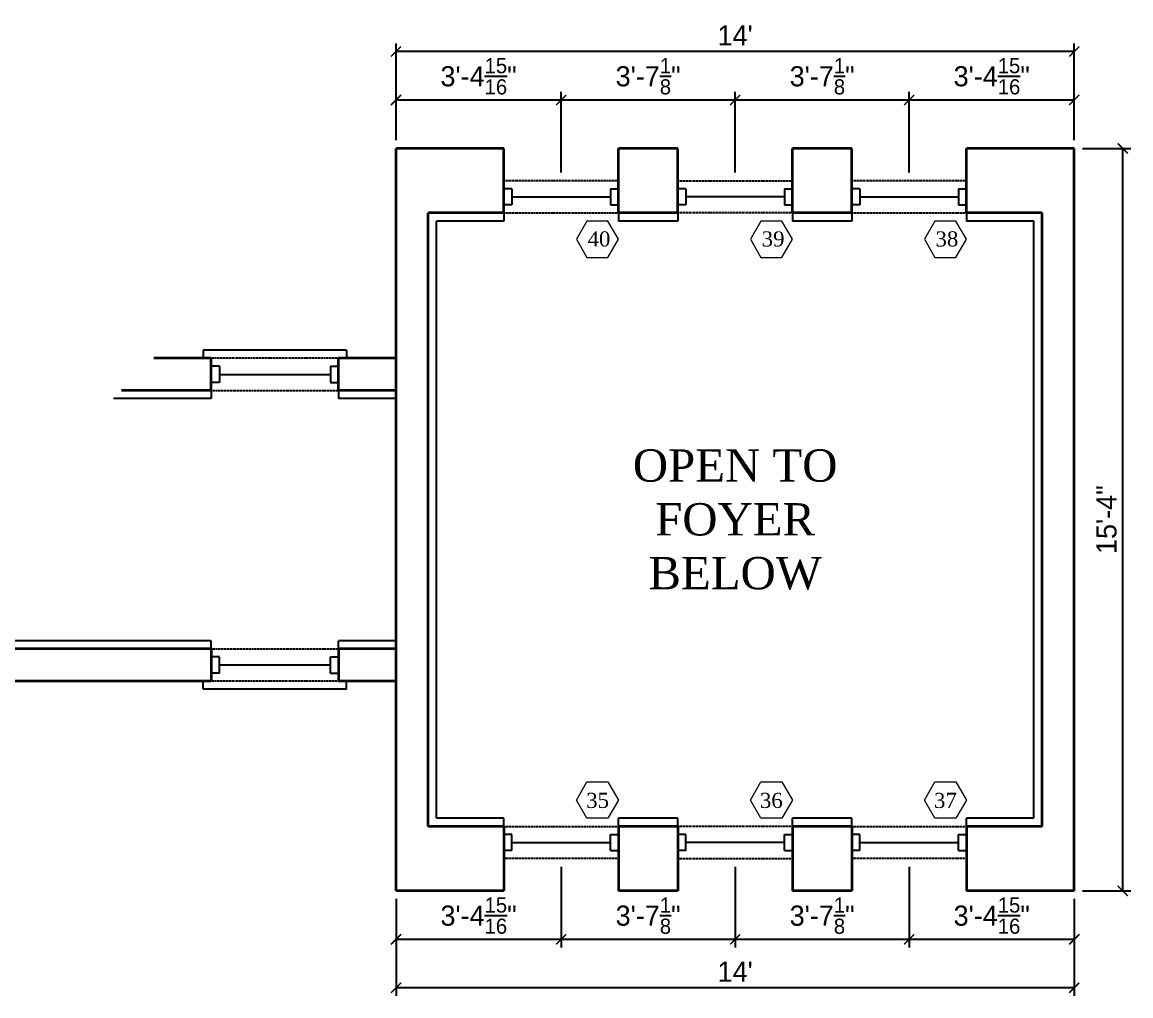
# Model space of a CAD drawing. Header units: inches. Extents: x 0 to 22102, y -19958 to 0.
# Drawn here: x 8957.3 to 9231.9, y -10053.2 to -9811.9 of the extents above; entities that cross this region are included whole.
import ezdxf
from ezdxf.enums import TextEntityAlignment as Align

# ---------------------------------------------------------------- set-up
doc = ezdxf.new("R2010")
doc.units = ezdxf.units.IN
doc.header["$MEASUREMENT"] = 0
doc.linetypes.add('HIDDEN', pattern=[0.375, 0.25, -0.125])
for name, color, linetype in [('DIM-EXT', 5, 'Continuous'), ('HEADER-EXT', 5, 'HIDDEN'), ('ROOF', 3, 'Continuous'), ('TEXTL', 3, 'Continuous'), ('WINDOW GLASS', 4, 'Continuous'), ('WINDOW JAMB', 2, 'Continuous'), ('WINDOW SILL', 1, 'Continuous')]:
    doc.layers.add(name, color=color, linetype=linetype)
doc.layers.add('WALL-EXT', color=6, linetype='Continuous', lineweight=35)
doc.layers.add('window', color=160, linetype='Continuous', lineweight=5)
doc.styles.add('ARCHITXT', font='BOOKOS.TTF', dxfattribs={"height": 0.078125})
doc.styles.add('TITLE-1', font='BOOKOS.TTF', dxfattribs={"height": 5})
doc.dimstyles.new('Ideal', dxfattribs={"dimscale": 0, "dimtxt": 5, "dimasz": 2.5, "dimexe": 2, "dimexo": 2, "dimgap": 1.5, "dimtad": 1, "dimdec": 4, "dimzin": 0, "dimdsep": 46, "dimlunit": 4, "dimtxsty": 'Standard', "dimblk": 'ARCHTICK', "dimcen": 2, "dimclrt": 1, "dimazin": 0, "dimtfac": 0.75, "dimtdec": 4, "dimtix": 1, "dimtofl": 0, "dimtmove": 2, "dimatfit": 3, "dimldrblk": 'OPEN30', "dimfxl": 1, "dimtolj": 1, "dimtzin": 0, "dimarcsym": 0})

# ---------------------------------------------------------------- blocks, each defined once
blk = doc.blocks.new('Sm-wndw')
at = {"color": 125}
blk.add_lwpolyline([(-0.0541, 0.0938), (-0.1083, 0), (-0.0541, -0.0938), (0.0541, -0.0938), (0.1083, 0), (0.0541, 0.0938)], close=True, dxfattribs=at)
at = {"style": 'ARCHITXT'}
blk.add_attdef('OO', text='', height=0.0781, dxfattribs=at).set_placement((0, 0), align=Align.MIDDLE_CENTER)
blk = doc.blocks.new('_ArchTick')
at = {"color": 0, "linetype": 'ByBlock', "lineweight": 100, "const_width": 0.15}
blk.add_lwpolyline([(-0.5, -0.5), (0.5, 0.5)], dxfattribs=at)
blk = doc.blocks.new('*D622')
at = {"layer": 'Defpoints', "color": 0, "transparency": 16777216}
for p in [(9090.84, -10019.18), (9049.93, -10027.18), (9090.84, -10039.18)]:
    blk.add_point(p, dxfattribs=at)
at = {"layer": 'DIM-EXT', "color": 0, "lineweight": -2, "transparency": 16777216}
for p, q in [((9090.84, -10021.18), (9090.84, -10041.18)), ((9049.93, -10029.18), (9049.93, -10041.18)), ((9049.93, -10039.18), (9090.84, -10039.18))]:
    blk.add_line(p, q, dxfattribs=at)
at = {"layer": 'DIM-EXT', "color": 0, "lineweight": -2, "transparency": 16777216, "xscale": 2.5, "yscale": 2.5, "zscale": 2.5, "rotation": 180}
blk.add_blockref('_ArchTick', (9049.93, -10039.18), dxfattribs=at)
at = {"layer": 'DIM-EXT', "color": 0, "lineweight": -2, "transparency": 16777216, "xscale": 2.5, "yscale": 2.5, "zscale": 2.5}
blk.add_blockref('_ArchTick', (9090.84, -10039.18), dxfattribs=at)
at = {"layer": 'DIM-EXT', "color": 1, "transparency": 16777216, "insert": (9070.38, -10033.31), "char_height": 5, "attachment_point": 5}
blk.add_mtext('\\A1;3\'-4{\\H0.75x;\\S15/16;}"', dxfattribs=at)
blk = doc.blocks.new('_Open30')
at = {"color": 0, "linetype": 'ByBlock', "lineweight": -2}
for p, q in [((-1, 0.27), (0, 0)), ((0, 0), (-1, -0.27)), ((0, 0), (-1, 0))]:
    blk.add_line(p, q, dxfattribs=at)
blk = doc.blocks.new('*D623')
at = {"layer": 'Defpoints', "color": 0, "transparency": 16777216}
for p in [(9090.84, -10019.18), (9133.93, -10019.18), (9133.93, -10039.18)]:
    blk.add_point(p, dxfattribs=at)
at = {"layer": 'DIM-EXT', "color": 0, "lineweight": -2, "transparency": 16777216}
for p, q in [((9090.84, -10021.18), (9090.84, -10041.18)), ((9133.93, -10021.18), (9133.93, -10041.18)), ((9090.84, -10039.18), (9133.93, -10039.18))]:
    blk.add_line(p, q, dxfattribs=at)
at = {"layer": 'DIM-EXT', "color": 0, "lineweight": -2, "transparency": 16777216, "xscale": 2.5, "yscale": 2.5, "zscale": 2.5, "rotation": 180}
blk.add_blockref('_ArchTick', (9090.84, -10039.18), dxfattribs=at)
at = {"layer": 'DIM-EXT', "color": 0, "lineweight": -2, "transparency": 16777216, "xscale": 2.5, "yscale": 2.5, "zscale": 2.5}
blk.add_blockref('_ArchTick', (9133.93, -10039.18), dxfattribs=at)
at = {"layer": 'DIM-EXT', "color": 1, "transparency": 16777216, "insert": (9112.38, -10033.31), "char_height": 5, "attachment_point": 5}
blk.add_mtext('\\A1;3\'-7{\\H0.75x;\\S1/8;}"', dxfattribs=at)
blk = doc.blocks.new('*D624')
at = {"layer": 'Defpoints', "color": 0, "transparency": 16777216}
for p in [(9133.93, -10019.18), (9177.02, -10019.18), (9177.02, -10039.18)]:
    blk.add_point(p, dxfattribs=at)
at = {"layer": 'DIM-EXT', "color": 0, "lineweight": -2, "transparency": 16777216}
for p, q in [((9133.93, -10021.18), (9133.93, -10041.18)), ((9177.02, -10021.18), (9177.02, -10041.18)), ((9133.93, -10039.18), (9177.02, -10039.18))]:
    blk.add_line(p, q, dxfattribs=at)
at = {"layer": 'DIM-EXT', "color": 0, "lineweight": -2, "transparency": 16777216, "xscale": 2.5, "yscale": 2.5, "zscale": 2.5, "rotation": 180}
blk.add_blockref('_ArchTick', (9133.93, -10039.18), dxfattribs=at)
at = {"layer": 'DIM-EXT', "color": 0, "lineweight": -2, "transparency": 16777216, "xscale": 2.5, "yscale": 2.5, "zscale": 2.5}
blk.add_blockref('_ArchTick', (9177.02, -10039.18), dxfattribs=at)
at = {"layer": 'DIM-EXT', "color": 1, "transparency": 16777216, "insert": (9155.48, -10033.31), "char_height": 5, "attachment_point": 5}
blk.add_mtext('\\A1;3\'-7{\\H0.75x;\\S1/8;}"', dxfattribs=at)
blk = doc.blocks.new('*D625')
at = {"layer": 'Defpoints', "color": 0, "transparency": 16777216}
for p in [(9177.02, -10019.18), (9217.93, -10027.18), (9217.93, -10039.18)]:
    blk.add_point(p, dxfattribs=at)
at = {"layer": 'DIM-EXT', "color": 0, "lineweight": -2, "transparency": 16777216}
for p, q in [((9177.02, -10021.18), (9177.02, -10041.18)), ((9217.93, -10029.18), (9217.93, -10041.18)), ((9177.02, -10039.18), (9217.93, -10039.18))]:
    blk.add_line(p, q, dxfattribs=at)
at = {"layer": 'DIM-EXT', "color": 0, "lineweight": -2, "transparency": 16777216, "xscale": 2.5, "yscale": 2.5, "zscale": 2.5, "rotation": 180}
blk.add_blockref('_ArchTick', (9177.02, -10039.18), dxfattribs=at)
at = {"layer": 'DIM-EXT', "color": 0, "lineweight": -2, "transparency": 16777216, "xscale": 2.5, "yscale": 2.5, "zscale": 2.5}
blk.add_blockref('_ArchTick', (9217.93, -10039.18), dxfattribs=at)
at = {"layer": 'DIM-EXT', "color": 1, "transparency": 16777216, "insert": (9197.48, -10033.31), "char_height": 5, "attachment_point": 5}
blk.add_mtext('\\A1;3\'-4{\\H0.75x;\\S15/16;}"', dxfattribs=at)
blk = doc.blocks.new('*D626')
at = {"layer": 'Defpoints', "color": 0, "transparency": 16777216}
for p in [(9049.93, -10027.18), (9217.93, -10027.18), (9049.93, -10051.18)]:
    blk.add_point(p, dxfattribs=at)
at = {"layer": 'DIM-EXT', "color": 0, "lineweight": -2, "transparency": 16777216}
for p, q in [((9049.93, -10029.18), (9049.93, -10053.18)), ((9217.93, -10029.18), (9217.93, -10053.18)), ((9217.93, -10051.18), (9049.93, -10051.18))]:
    blk.add_line(p, q, dxfattribs=at)
at = {"layer": 'DIM-EXT', "color": 0, "lineweight": -2, "transparency": 16777216, "xscale": 2.5, "yscale": 2.5, "zscale": 2.5, "rotation": 180}
blk.add_blockref('_ArchTick', (9049.93, -10051.18), dxfattribs=at)
at = {"layer": 'DIM-EXT', "color": 0, "lineweight": -2, "transparency": 16777216, "xscale": 2.5, "yscale": 2.5, "zscale": 2.5}
blk.add_blockref('_ArchTick', (9217.93, -10051.18), dxfattribs=at)
at = {"layer": 'DIM-EXT', "color": 1, "transparency": 16777216, "insert": (9133.93, -10047.18), "char_height": 5, "attachment_point": 5}
blk.add_mtext("\\A1;14'", dxfattribs=at)
blk = doc.blocks.new('*D627')
at = {"layer": 'Defpoints', "color": 0, "transparency": 16777216}
for p in [(9090.84, -9831.18), (9049.93, -9843.18), (9090.84, -9851.18)]:
    blk.add_point(p, dxfattribs=at)
at = {"layer": 'DIM-EXT', "color": 0, "lineweight": -2, "transparency": 16777216}
for p, q in [((9049.93, -9841.18), (9049.93, -9829.18)), ((9090.84, -9849.18), (9090.84, -9829.18)), ((9049.93, -9831.18), (9090.84, -9831.18))]:
    blk.add_line(p, q, dxfattribs=at)
at = {"layer": 'DIM-EXT', "color": 0, "lineweight": -2, "transparency": 16777216, "xscale": 2.5, "yscale": 2.5, "zscale": 2.5, "rotation": 180}
blk.add_blockref('_ArchTick', (9049.93, -9831.18), dxfattribs=at)
at = {"layer": 'DIM-EXT', "color": 0, "lineweight": -2, "transparency": 16777216, "xscale": 2.5, "yscale": 2.5, "zscale": 2.5}
blk.add_blockref('_ArchTick', (9090.84, -9831.18), dxfattribs=at)
at = {"layer": 'DIM-EXT', "color": 1, "transparency": 16777216, "insert": (9070.38, -9825.31), "char_height": 5, "attachment_point": 5}
blk.add_mtext('\\A1;3\'-4{\\H0.75x;\\S15/16;}"', dxfattribs=at)
blk = doc.blocks.new('*D628')
at = {"layer": 'Defpoints', "color": 0, "transparency": 16777216}
for p in [(9133.93, -9831.18), (9090.84, -9851.18), (9133.93, -9851.18)]:
    blk.add_point(p, dxfattribs=at)
at = {"layer": 'DIM-EXT', "color": 0, "lineweight": -2, "transparency": 16777216}
for p, q in [((9090.84, -9849.18), (9090.84, -9829.18)), ((9133.93, -9849.18), (9133.93, -9829.18)), ((9090.84, -9831.18), (9133.93, -9831.18))]:
    blk.add_line(p, q, dxfattribs=at)
at = {"layer": 'DIM-EXT', "color": 0, "lineweight": -2, "transparency": 16777216, "xscale": 2.5, "yscale": 2.5, "zscale": 2.5, "rotation": 180}
blk.add_blockref('_ArchTick', (9090.84, -9831.18), dxfattribs=at)
at = {"layer": 'DIM-EXT', "color": 0, "lineweight": -2, "transparency": 16777216, "xscale": 2.5, "yscale": 2.5, "zscale": 2.5}
blk.add_blockref('_ArchTick', (9133.93, -9831.18), dxfattribs=at)
at = {"layer": 'DIM-EXT', "color": 1, "transparency": 16777216, "insert": (9112.38, -9825.31), "char_height": 5, "attachment_point": 5}
blk.add_mtext('\\A1;3\'-7{\\H0.75x;\\S1/8;}"', dxfattribs=at)
blk = doc.blocks.new('*D629')
at = {"layer": 'Defpoints', "color": 0, "transparency": 16777216}
for p in [(9177.02, -9831.18), (9133.93, -9851.18), (9177.02, -9851.18)]:
    blk.add_point(p, dxfattribs=at)
at = {"layer": 'DIM-EXT', "color": 0, "lineweight": -2, "transparency": 16777216}
for p, q in [((9133.93, -9849.18), (9133.93, -9829.18)), ((9177.02, -9849.18), (9177.02, -9829.18)), ((9133.93, -9831.18), (9177.02, -9831.18))]:
    blk.add_line(p, q, dxfattribs=at)
at = {"layer": 'DIM-EXT', "color": 0, "lineweight": -2, "transparency": 16777216, "xscale": 2.5, "yscale": 2.5, "zscale": 2.5, "rotation": 180}
blk.add_blockref('_ArchTick', (9133.93, -9831.18), dxfattribs=at)
at = {"layer": 'DIM-EXT', "color": 0, "lineweight": -2, "transparency": 16777216, "xscale": 2.5, "yscale": 2.5, "zscale": 2.5}
blk.add_blockref('_ArchTick', (9177.02, -9831.18), dxfattribs=at)
at = {"layer": 'DIM-EXT', "color": 1, "transparency": 16777216, "insert": (9155.48, -9825.31), "char_height": 5, "attachment_point": 5}
blk.add_mtext('\\A1;3\'-7{\\H0.75x;\\S1/8;}"', dxfattribs=at)
blk = doc.blocks.new('*D630')
at = {"layer": 'Defpoints', "color": 0, "transparency": 16777216}
for p in [(9217.93, -9831.18), (9217.93, -9843.18), (9177.02, -9851.18)]:
    blk.add_point(p, dxfattribs=at)
at = {"layer": 'DIM-EXT', "color": 0, "lineweight": -2, "transparency": 16777216}
for p, q in [((9177.02, -9849.18), (9177.02, -9829.18)), ((9217.93, -9841.18), (9217.93, -9829.18)), ((9177.02, -9831.18), (9217.93, -9831.18))]:
    blk.add_line(p, q, dxfattribs=at)
at = {"layer": 'DIM-EXT', "color": 0, "lineweight": -2, "transparency": 16777216, "xscale": 2.5, "yscale": 2.5, "zscale": 2.5, "rotation": 180}
blk.add_blockref('_ArchTick', (9177.02, -9831.18), dxfattribs=at)
at = {"layer": 'DIM-EXT', "color": 0, "lineweight": -2, "transparency": 16777216, "xscale": 2.5, "yscale": 2.5, "zscale": 2.5}
blk.add_blockref('_ArchTick', (9217.93, -9831.18), dxfattribs=at)
at = {"layer": 'DIM-EXT', "color": 1, "transparency": 16777216, "insert": (9197.48, -9825.31), "char_height": 5, "attachment_point": 5}
blk.add_mtext('\\A1;3\'-4{\\H0.75x;\\S15/16;}"', dxfattribs=at)
blk = doc.blocks.new('*D631')
at = {"layer": 'Defpoints', "color": 0, "transparency": 16777216}
for p in [(9049.93, -9819.18), (9049.93, -9843.18), (9217.93, -9843.18)]:
    blk.add_point(p, dxfattribs=at)
at = {"layer": 'DIM-EXT', "color": 0, "lineweight": -2, "transparency": 16777216}
for p, q in [((9049.93, -9841.18), (9049.93, -9817.18)), ((9217.93, -9819.18), (9049.93, -9819.18)), ((9217.93, -9841.18), (9217.93, -9817.18))]:
    blk.add_line(p, q, dxfattribs=at)
at = {"layer": 'DIM-EXT', "color": 0, "lineweight": -2, "transparency": 16777216, "xscale": 2.5, "yscale": 2.5, "zscale": 2.5, "rotation": 180}
blk.add_blockref('_ArchTick', (9049.93, -9819.18), dxfattribs=at)
at = {"layer": 'DIM-EXT', "color": 0, "lineweight": -2, "transparency": 16777216, "xscale": 2.5, "yscale": 2.5, "zscale": 2.5}
blk.add_blockref('_ArchTick', (9217.93, -9819.18), dxfattribs=at)
at = {"layer": 'DIM-EXT', "color": 1, "transparency": 16777216, "insert": (9133.93, -9815.18), "char_height": 5, "attachment_point": 5}
blk.add_mtext("\\A1;14'", dxfattribs=at)
blk = doc.blocks.new('*D632')
at = {"layer": 'Defpoints', "color": 0, "transparency": 16777216}
for p in [(9217.93, -9843.18), (9229.93, -9843.18), (9217.93, -10027.18)]:
    blk.add_point(p, dxfattribs=at)
at = {"layer": 'DIM-EXT', "color": 0, "lineweight": -2, "transparency": 16777216}
for p, q in [((9219.93, -9843.18), (9231.93, -9843.18)), ((9229.93, -10027.18), (9229.93, -9843.18)), ((9219.93, -10027.18), (9231.93, -10027.18))]:
    blk.add_line(p, q, dxfattribs=at)
at = {"layer": 'DIM-EXT', "color": 0, "lineweight": -2, "transparency": 16777216, "xscale": 2.5, "yscale": 2.5, "zscale": 2.5}
for p, rotation in [((9229.93, -9843.18), 90), ((9229.93, -10027.18), 270)]:
    blk.add_blockref('_ArchTick', p, dxfattribs=dict(at, rotation=rotation))
at = {"layer": 'DIM-EXT', "color": 1, "transparency": 16777216, "insert": (9225.93, -9935.18), "char_height": 5, "attachment_point": 5, "rotation": 90}
blk.add_mtext('\\A1;15\'-4"', dxfattribs=at)

msp = doc.modelspace()

# ---------------------------------------------------------------- linework, layer by layer
at = {"layer": 'HEADER-EXT'}
for p, q in [((9105.02332, -9851.18476), (9076.64832, -9851.18476)), ((9119.74207, -9851.18476), (9148.11707, -9851.18476)), ((9191.21082, -9851.18476), (9162.83582, -9851.18476)), ((9076.64832, -9859.18476), (9105.02332, -9859.18476)), ((9148.11707, -9859.18476), (9119.74207, -9859.18476)), ((9162.83582, -9859.18476), (9191.21082, -9859.18476)), ((9076.64832, -10011.18476), (9105.02332, -10011.18476)), ((9148.11707, -10011.18476), (9119.74207, -10011.18476)), ((9162.83582, -10011.18476), (9191.21082, -10011.18476)), ((9105.02332, -10019.18476), (9076.64832, -10019.18476)), ((9119.74207, -10019.18476), (9148.11707, -10019.18476)), ((9191.21082, -10019.18476), (9162.83582, -10019.18476))]:
    msp.add_line(p, q, dxfattribs=at)
at = {"layer": 'HEADER-EXT', "color": 8}
for p, q in [((9035.67957, -9895.18476), (9004.17957, -9895.18476)), ((9004.17957, -9903.18476), (9035.67957, -9903.18476)), ((9004.17957, -9967.18476), (9035.67957, -9967.18476)), ((9035.67957, -9975.18476), (9004.17957, -9975.18476))]:
    msp.add_line(p, q, dxfattribs=at)
at = {"layer": 'ROOF'}
for p, q in [((9076.64832, -9859.18476), (9076.64832, -9861.18476)), ((9105.02332, -9859.18476), (9105.02332, -9861.18476)), ((9119.74207, -9859.18476), (9119.74207, -9861.18476)), ((9148.11707, -9859.18476), (9148.11707, -9861.18476)), ((9162.83582, -9859.18476), (9162.83582, -9861.18476)), ((9191.21082, -9859.18476), (9191.21082, -9861.18476)), ((9059.92957, -10009.18476), (9059.92957, -9861.18476)), ((9076.64832, -9861.18476), (9059.92957, -9861.18476)), ((9119.74207, -9861.18476), (9105.02332, -9861.18476)), ((9162.83582, -9861.18476), (9148.11707, -9861.18476)), ((9207.92957, -9861.18476), (9191.21082, -9861.18476)), ((9207.92957, -10009.18476), (9207.92957, -9861.18476)), ((9076.64832, -10009.18476), (9059.92957, -10009.18476)), ((9076.64832, -10011.18476), (9076.64832, -10009.18476)), ((9119.74207, -10009.18476), (9105.02332, -10009.18476)), ((9105.02332, -10011.18476), (9105.02332, -10009.18476)), ((9119.74207, -10011.18476), (9119.74207, -10009.18476)), ((9162.83582, -10009.18476), (9148.11707, -10009.18476)), ((9148.11707, -10011.18476), (9148.11707, -10009.18476)), ((9162.83582, -10011.18476), (9162.83582, -10009.18476)), ((9207.92957, -10009.18476), (9191.21082, -10009.18476)), ((9191.21082, -10011.18476), (9191.21082, -10009.18476))]:
    msp.add_line(p, q, dxfattribs=at)
at = {"layer": 'ROOF', "color": 8}
for p, q in [((9004.17957, -9903.18476), (9004.17957, -9905.18476)), ((9035.67957, -9903.18476), (9035.67957, -9905.18476)), ((9004.17957, -9905.18476), (8979.92957, -9905.18476)), ((9049.92957, -9905.18476), (9035.67957, -9905.18476)), ((9004.17957, -9965.18476), (8949.67957, -9965.18476)), ((9004.17957, -9967.18476), (9004.17957, -9965.18476)), ((9049.92957, -9965.18476), (9035.67957, -9965.18476)), ((9035.67957, -9967.18476), (9035.67957, -9965.18476))]:
    msp.add_line(p, q, dxfattribs=at)
at = {"layer": 'WALL-EXT'}
for p, q in [((9049.92957, -10027.18476), (9049.92957, -9843.18476)), ((9076.64832, -9843.18476), (9049.92957, -9843.18476)), ((9076.64832, -9859.18476), (9076.64832, -9843.18476)), ((9119.74207, -9843.18476), (9105.02332, -9843.18476)), ((9105.02332, -9859.18476), (9105.02332, -9843.18476)), ((9119.74207, -9859.18476), (9119.74207, -9843.18476)), ((9162.83582, -9843.18476), (9148.11707, -9843.18476)), ((9148.11707, -9859.18476), (9148.11707, -9843.18476)), ((9162.83582, -9859.18476), (9162.83582, -9843.18476)), ((9217.92957, -9843.18476), (9191.21082, -9843.18476)), ((9191.21082, -9859.18476), (9191.21082, -9843.18476)), ((9217.92957, -10027.18476), (9217.92957, -9843.18476)), ((9057.92957, -10011.18476), (9057.92957, -9859.18476)), ((9076.64832, -9859.18476), (9057.92957, -9859.18476)), ((9119.74207, -9859.18476), (9105.02332, -9859.18476)), ((9162.83582, -9859.18476), (9148.11707, -9859.18476)), ((9209.92957, -9859.18476), (9191.21082, -9859.18476)), ((9209.92957, -10011.18476), (9209.92957, -9859.18476)), ((9076.64832, -10011.18476), (9057.92957, -10011.18476)), ((9076.64832, -10011.18476), (9076.64832, -10027.18476)), ((9119.74207, -10011.18476), (9105.02332, -10011.18476)), ((9105.02332, -10011.18476), (9105.02332, -10027.18476)), ((9119.74207, -10011.18476), (9119.74207, -10027.18476)), ((9162.83582, -10011.18476), (9148.11707, -10011.18476)), ((9148.11707, -10011.18476), (9148.11707, -10027.18476)), ((9162.83582, -10011.18476), (9162.83582, -10027.18476)), ((9209.92957, -10011.18476), (9191.21082, -10011.18476)), ((9191.21082, -10011.18476), (9191.21082, -10027.18476)), ((9076.64832, -10027.18476), (9049.92957, -10027.18476)), ((9119.74207, -10027.18476), (9105.02332, -10027.18476)), ((9162.83582, -10027.18476), (9148.11707, -10027.18476)), ((9217.92957, -10027.18476), (9191.21082, -10027.18476))]:
    msp.add_line(p, q, dxfattribs=at)
at = {"layer": 'WALL-EXT', "color": 8}
for p, q in [((9004.17957, -9895.18476), (8989.92957, -9895.18476)), ((9004.17957, -9903.18476), (9004.17957, -9895.18476)), ((9049.92957, -9895.18476), (9035.67957, -9895.18476)), ((9035.67957, -9903.18476), (9035.67957, -9895.18476)), ((9004.17957, -9903.18476), (8981.92957, -9903.18476)), ((9049.92957, -9903.18476), (9035.67957, -9903.18476)), ((9004.17957, -9967.18476), (8949.67957, -9967.18476)), ((9004.17957, -9967.18476), (9004.17957, -9975.18476)), ((9049.92957, -9967.18476), (9035.67957, -9967.18476)), ((9035.67957, -9967.18476), (9035.67957, -9975.18476)), ((9004.17957, -9975.18476), (8949.67957, -9975.18476)), ((9049.92957, -9975.18476), (9035.67957, -9975.18476))]:
    msp.add_line(p, q, dxfattribs=at)
at = {"layer": 'WINDOW GLASS'}
for p, q in [((9078.64832, -9855.18476), (9103.02332, -9855.18476)), ((9146.11707, -9855.18476), (9121.74207, -9855.18476)), ((9164.83582, -9855.18476), (9189.21082, -9855.18476)), ((9078.64832, -10015.18476), (9103.02332, -10015.18476)), ((9146.11707, -10015.18476), (9121.74207, -10015.18476)), ((9164.83582, -10015.18476), (9189.21082, -10015.18476))]:
    msp.add_line(p, q, dxfattribs=at)
at = {"layer": 'WINDOW GLASS', "color": 8}
for p, q in [((9006.17957, -9899.18476), (9033.67957, -9899.18476)), ((9006.17957, -9971.18476), (9033.67957, -9971.18476))]:
    msp.add_line(p, q, dxfattribs=at)
at = {"layer": 'WINDOW JAMB'}
for p, q in [((9078.64832, -9853.18476), (9076.64832, -9853.18476)), ((9076.64832, -9853.18476), (9076.64832, -9857.18476)), ((9078.64832, -9853.18476), (9078.64832, -9857.18476)), ((9103.02332, -9853.18476), (9103.02332, -9857.18476)), ((9103.02332, -9853.18476), (9105.02332, -9853.18476)), ((9105.02332, -9853.18476), (9105.02332, -9857.18476)), ((9121.74207, -9853.18476), (9119.74207, -9853.18476)), ((9119.74207, -9853.18476), (9119.74207, -9857.18476)), ((9121.74207, -9853.18476), (9121.74207, -9857.18476)), ((9146.11707, -9853.18476), (9146.11707, -9857.18476)), ((9146.11707, -9853.18476), (9148.11707, -9853.18476)), ((9148.11707, -9853.18476), (9148.11707, -9857.18476)), ((9164.83582, -9853.18476), (9162.83582, -9853.18476)), ((9162.83582, -9853.18476), (9162.83582, -9857.18476)), ((9164.83582, -9853.18476), (9164.83582, -9857.18476)), ((9189.21082, -9853.18476), (9189.21082, -9857.18476)), ((9189.21082, -9853.18476), (9191.21082, -9853.18476)), ((9191.21082, -9853.18476), (9191.21082, -9857.18476)), ((9078.64832, -9857.18476), (9076.64832, -9857.18476)), ((9103.02332, -9857.18476), (9105.02332, -9857.18476)), ((9121.74207, -9857.18476), (9119.74207, -9857.18476)), ((9146.11707, -9857.18476), (9148.11707, -9857.18476)), ((9164.83582, -9857.18476), (9162.83582, -9857.18476)), ((9189.21082, -9857.18476), (9191.21082, -9857.18476)), ((9078.64832, -10013.18476), (9076.64832, -10013.18476)), ((9076.64832, -10017.18476), (9076.64832, -10013.18476)), ((9078.64832, -10017.18476), (9078.64832, -10013.18476)), ((9103.02332, -10017.18476), (9103.02332, -10013.18476)), ((9103.02332, -10013.18476), (9105.02332, -10013.18476)), ((9105.02332, -10017.18476), (9105.02332, -10013.18476)), ((9121.74207, -10013.18476), (9119.74207, -10013.18476)), ((9119.74207, -10017.18476), (9119.74207, -10013.18476)), ((9121.74207, -10017.18476), (9121.74207, -10013.18476)), ((9146.11707, -10017.18476), (9146.11707, -10013.18476)), ((9146.11707, -10013.18476), (9148.11707, -10013.18476)), ((9148.11707, -10017.18476), (9148.11707, -10013.18476)), ((9164.83582, -10013.18476), (9162.83582, -10013.18476)), ((9162.83582, -10017.18476), (9162.83582, -10013.18476)), ((9164.83582, -10017.18476), (9164.83582, -10013.18476)), ((9189.21082, -10017.18476), (9189.21082, -10013.18476)), ((9189.21082, -10013.18476), (9191.21082, -10013.18476)), ((9191.21082, -10017.18476), (9191.21082, -10013.18476)), ((9078.64832, -10017.18476), (9076.64832, -10017.18476)), ((9103.02332, -10017.18476), (9105.02332, -10017.18476)), ((9121.74207, -10017.18476), (9119.74207, -10017.18476)), ((9146.11707, -10017.18476), (9148.11707, -10017.18476)), ((9164.83582, -10017.18476), (9162.83582, -10017.18476)), ((9189.21082, -10017.18476), (9191.21082, -10017.18476))]:
    msp.add_line(p, q, dxfattribs=at)
at = {"layer": 'WINDOW JAMB', "color": 8}
for p, q in [((9006.17957, -9897.18476), (9004.17957, -9897.18476)), ((9004.17957, -9897.18476), (9004.17957, -9901.18476)), ((9006.17957, -9897.18476), (9006.17957, -9901.18476)), ((9033.67957, -9897.18476), (9033.67957, -9901.18476)), ((9033.67957, -9897.18476), (9035.67957, -9897.18476)), ((9035.67957, -9897.18476), (9035.67957, -9901.18476)), ((9006.17957, -9901.18476), (9004.17957, -9901.18476)), ((9033.67957, -9901.18476), (9035.67957, -9901.18476)), ((9006.17957, -9969.18476), (9004.17957, -9969.18476)), ((9004.17957, -9973.18476), (9004.17957, -9969.18476)), ((9006.17957, -9973.18476), (9006.17957, -9969.18476)), ((9033.67957, -9973.18476), (9033.67957, -9969.18476)), ((9033.67957, -9969.18476), (9035.67957, -9969.18476)), ((9035.67957, -9973.18476), (9035.67957, -9969.18476)), ((9006.17957, -9973.18476), (9004.17957, -9973.18476)), ((9033.67957, -9973.18476), (9035.67957, -9973.18476))]:
    msp.add_line(p, q, dxfattribs=at)
at = {"layer": 'WINDOW SILL', "color": 8}
for p, q in [((9037.67957, -9893.18476), (9002.17957, -9893.18476)), ((9002.17957, -9893.18476), (9002.17957, -9895.18476)), ((9037.67957, -9893.18476), (9037.67957, -9895.18476)), ((9002.17957, -9977.18476), (9002.17957, -9975.18476)), ((9037.67957, -9977.18476), (9037.67957, -9975.18476)), ((9037.67957, -9977.18476), (9002.17957, -9977.18476))]:
    msp.add_line(p, q, dxfattribs=at)

# ---------------------------------------------------------------- block references
at = {"layer": 'window'}
ref = msp.add_blockref('Sm-wndw', (9099.82717, -9865.68476), dxfattribs=dict(at, xscale=48, yscale=48, zscale=48, rotation=180))
ref.add_attrib('OO', '40', dxfattribs={"layer": '0', "color": 0, "height": 3.75, "style": 'ARCHITXT'}).set_placement((9100.19544, -9865.61756), align=Align.MIDDLE_CENTER)
ref = msp.add_blockref('Sm-wndw', (9142.92092, -9865.68476), dxfattribs=dict(at, xscale=48, yscale=48, zscale=48, rotation=180))
ref.add_attrib('OO', '39', dxfattribs={"layer": '0', "color": 0, "height": 3.75, "style": 'ARCHITXT'}).set_placement((9143.32145, -9865.61756), align=Align.MIDDLE_CENTER)
ref = msp.add_blockref('Sm-wndw', (9186.01467, -9865.68476), dxfattribs=dict(at, xscale=48, yscale=48, zscale=48, rotation=180))
ref.add_attrib('OO', '38', dxfattribs={"layer": '0', "color": 0, "height": 3.75, "style": 'ARCHITXT'}).set_placement((9186.37488, -9865.61756), align=Align.MIDDLE_CENTER)
ref = msp.add_blockref('Sm-wndw', (9099.82717, -10004.68476), dxfattribs=dict(at, xscale=-48, yscale=48, zscale=48))
ref.add_attrib('OO', '35', dxfattribs={"layer": '0', "color": 0, "height": 3.75, "style": 'ARCHITXT'}).set_placement((9099.86749, -10004.75196), align=Align.MIDDLE_CENTER)
ref = msp.add_blockref('Sm-wndw', (9142.92092, -10004.68476), dxfattribs=dict(at, xscale=-48, yscale=48, zscale=48))
ref.add_attrib('OO', '36', dxfattribs={"layer": '0', "color": 0, "height": 3.75, "style": 'ARCHITXT'}).set_placement((9142.88866, -10004.75196), align=Align.MIDDLE_CENTER)
ref = msp.add_blockref('Sm-wndw', (9186.01467, -10004.68476), dxfattribs=dict(at, xscale=-48, yscale=48, zscale=48))
ref.add_attrib('OO', '37', dxfattribs={"layer": '0', "color": 0, "height": 3.75, "style": 'ARCHITXT'}).set_placement((9186.0066, -10004.75196), align=Align.MIDDLE_CENTER)

# ---------------------------------------------------------------- texts
at = {"layer": 'TEXTL', "insert": (9133.92957, -9935.18476), "char_height": 8, "width": 102.8934752, "attachment_point": 5, "style": 'TITLE-1'}
msp.add_mtext('OPEN TO\\PFOYER\\PBELOW', dxfattribs=at)

# ---------------------------------------------------------------- dimensions: what is measured, and where the dimension line sits
at = {"layer": 'DIM-EXT'}
for base, p1, p2, angle, picture, middle in [((9049.92957, -9819.18476), (9217.92957, -9843.18476), (9049.92957, -9843.18476), 180, '*D631', (9133.92957, -9815.18476)), ((9090.8358175404, -9831.1847593158), (9049.9295675404, -9843.1847593158), (9090.8358175404, -9851.1847593158), 180, '*D627', (9070.3826925404, -9825.3097593158)), ((9133.9295675404, -9831.1847593158), (9090.8358175404, -9851.1847593158), (9133.9295675404, -9851.1847593158), 180, '*D628', (9112.3826925404, -9825.3097593158)), ((9177.0233175404, -9831.1847593158), (9133.9295675404, -9851.1847593158), (9177.0233175404, -9851.1847593158), 180, '*D629', (9155.4764425404, -9825.3097593158)), ((9217.9295675404, -9831.1847593158), (9177.0233175404, -9851.1847593158), (9217.9295675404, -9843.1847593158), 180, '*D630', (9197.4764425404, -9825.3097593158)), ((9229.92957, -9843.18476), (9217.92957, -10027.18476), (9217.92957, -9843.18476), 90, '*D632', (9225.92957, -9935.18476)), ((9090.8358175404, -10039.1847593158), (9049.9295675404, -10027.1847593158), (9090.8358175404, -10019.1847593158), 180, '*D622', (9070.3826925404, -10033.3097593158)), ((9133.9295675404, -10039.1847593158), (9090.8358175404, -10019.1847593158), (9133.9295675404, -10019.1847593158), 180, '*D623', (9112.3826925404, -10033.3097593158)), ((9177.0233175404, -10039.1847593158), (9133.9295675404, -10019.1847593158), (9177.0233175404, -10019.1847593158), 180, '*D624', (9155.4764425404, -10033.3097593158)), ((9217.9295675404, -10039.1847593158), (9177.0233175404, -10019.1847593158), (9217.9295675404, -10027.1847593158), 180, '*D625', (9197.4764425404, -10033.3097593158)), ((9049.92957, -10051.18476), (9217.92957, -10027.18476), (9049.92957, -10027.18476), 180, '*D626', (9133.92957, -10047.18476))]:
    dim = msp.add_linear_dim(base=base, p1=p1, p2=p2, angle=angle, dimstyle='Ideal', override={"dimscale": 1, "dimtofl": 1, "dimfxl": 0.125}, dxfattribs=at)
    dim.commit()
    dim.dimension.update_dxf_attribs({"geometry": picture, "text_midpoint": middle})

doc.saveas('drawing.dxf')
